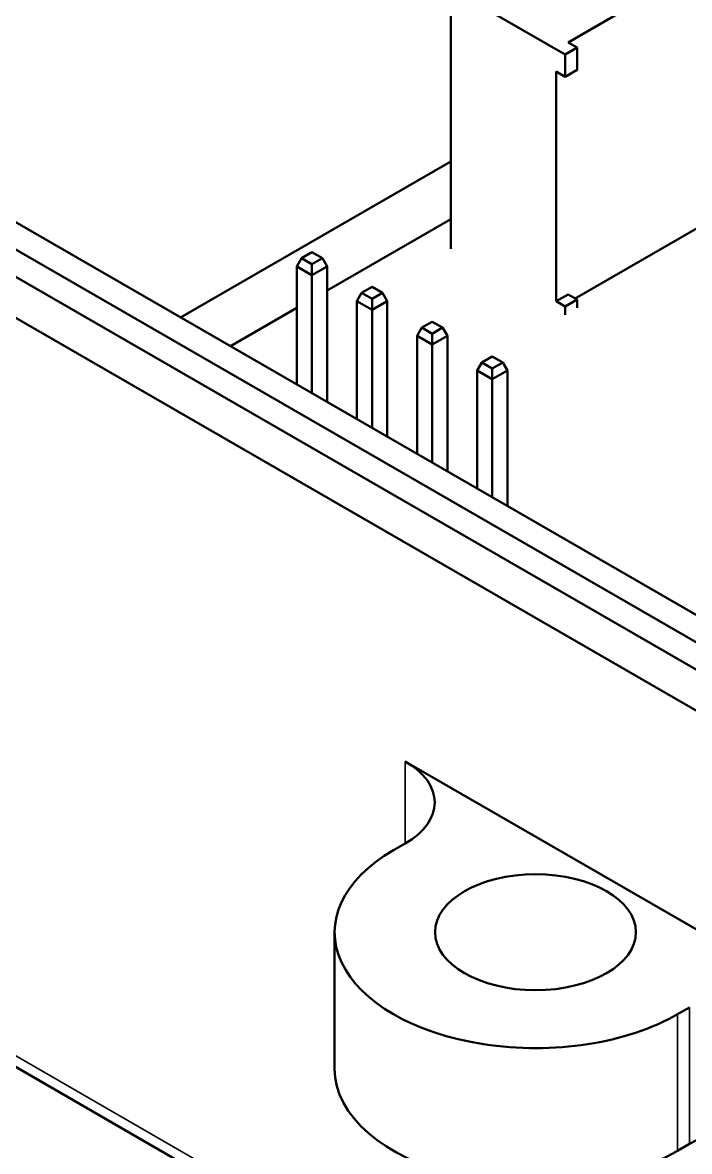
# Model space of a CAD drawing. Header units: millimetres. Extents: x -106 to 841, y -50 to 594.
# Drawn here: x 559.87 to 579.79, y 230.02 to 263.76 of the extents above; entities that cross this region are included whole.
import ezdxf

# ---------------------------------------------------------------- set-up
doc = ezdxf.new("R2010")
doc.units = ezdxf.units.MM
doc.layers.add('Visible (ISO)', color=7, linetype='Continuous', lineweight=50)
doc.layers.add('Visible Narrow (ISO)', color=7, linetype='Continuous', lineweight=35)

msp = doc.modelspace()

# ---------------------------------------------------------------- linework, layer by layer
at = {"layer": 'Visible (ISO)'}
for p, q in [((576.161, 263.165), (582.178, 266.639)), ((576.071, 262.802), (572.659, 264.773)), ((572.659, 256.996), (572.659, 264.773)), ((546.906, 264.335), (610.546, 227.593)), ((546.906, 263.518), (610.546, 226.776)), ((576.161, 263.165), (576.43, 263.01)), ((545.845, 262.906), (609.485, 226.164)), ((576.43, 263.01), (576.071, 262.802)), ((576.071, 262.802), (576.071, 262.14)), ((576.43, 262.347), (576.43, 263.01)), ((575.802, 255.428), (575.802, 262.296)), ((575.802, 262.296), (576.071, 262.14)), ((576.071, 262.14), (576.43, 262.347)), ((606.657, 230.655), (552.209, 262.09)), ((564.584, 254.945), (572.659, 259.607)), ((582.178, 258.862), (576.375, 255.512)), ((572.659, 257.883), (568.965, 255.75)), ((568.201, 256.714), (568.06, 256.469)), ((568.201, 256.714), (568.512, 256.893)), ((568.512, 256.534), (568.201, 256.714)), ((568.512, 256.893), (568.823, 256.714)), ((568.823, 256.714), (568.512, 256.534)), ((568.823, 256.714), (568.965, 256.469)), ((568.06, 252.939), (568.06, 256.469)), ((568.06, 256.469), (568.512, 256.207)), ((568.512, 256.534), (568.512, 256.207)), ((568.512, 256.207), (568.965, 256.469)), ((568.965, 252.416), (568.965, 256.469)), ((568.512, 256.207), (568.512, 252.677)), ((569.997, 255.677), (570.308, 255.856)), ((570.308, 255.856), (570.619, 255.677)), ((569.997, 255.677), (569.856, 255.432)), ((569.856, 251.902), (569.856, 255.432)), ((569.856, 255.432), (570.308, 255.17)), ((570.308, 255.497), (569.997, 255.677)), ((570.619, 255.677), (570.308, 255.497)), ((570.308, 255.497), (570.308, 255.17)), ((570.308, 255.17), (570.761, 255.432)), ((570.619, 255.677), (570.761, 255.432)), ((570.761, 251.379), (570.761, 255.432)), ((575.802, 255.428), (576.161, 255.636)), ((575.802, 255.428), (576.071, 255.273)), ((576.43, 255.48), (576.071, 255.273)), ((576.161, 255.636), (576.43, 255.48)), ((576.43, 255.232), (576.43, 255.48)), ((568.06, 255.228), (566.077, 254.083)), ((570.308, 255.17), (570.308, 251.64)), ((576.071, 255.273), (576.071, 255.025)), ((571.793, 254.64), (572.104, 254.819)), ((572.104, 254.819), (572.415, 254.64)), ((571.793, 254.64), (571.652, 254.395)), ((571.652, 250.865), (571.652, 254.395)), ((571.652, 254.395), (572.104, 254.134)), ((572.104, 254.46), (571.793, 254.64)), ((572.415, 254.64), (572.104, 254.46)), ((572.104, 254.46), (572.104, 254.134)), ((572.104, 254.134), (572.557, 254.395)), ((572.415, 254.64), (572.557, 254.395)), ((572.557, 250.342), (572.557, 254.395)), ((572.104, 254.134), (572.104, 250.603)), ((573.589, 253.603), (573.9, 253.782)), ((573.9, 253.782), (574.211, 253.603)), ((573.589, 253.603), (573.448, 253.358)), ((573.448, 249.828), (573.448, 253.358)), ((573.448, 253.358), (573.9, 253.097)), ((573.9, 253.423), (573.589, 253.603)), ((574.211, 253.603), (573.9, 253.423)), ((573.9, 253.423), (573.9, 253.097)), ((573.9, 253.097), (574.353, 253.358)), ((574.211, 253.603), (574.353, 253.358)), ((574.353, 249.305), (574.353, 253.358)), ((573.9, 253.097), (573.9, 249.566)), ((571.301, 241.677), (584.029, 234.329)), ((546.053, 240.403), (578.059, 221.924)), ((571.301, 239.228), (570.948, 239.024)), ((569.19, 236.574), (569.19, 232.492)), ((579.433, 234.125), (579.787, 234.329)), ((579.787, 230.246), (579.433, 230.042))]:
    msp.add_line(p, q, dxfattribs=at)
for centre, major_axis, start_param, end_param in [((569.18, 240.452), (3, 0), 5.497787, 7.068583), ((575.19, 236.574), (-6, 0), 5.497787, 8.63938), ((575.19, 232.492), (-6, 0), 0, 2.356194), ((581.908, 229.022), (3, 0), 0.785398, 2.356194)]:
    msp.add_ellipse(centre, major_axis=major_axis, ratio=0.57735, start_param=start_param, end_param=end_param, dxfattribs=at)
msp.add_ellipse((575.19, 236.574), major_axis=(-3, 0), ratio=0.57735, dxfattribs=at)
at = {"layer": 'Visible Narrow (ISO)'}
for p, q in [((571.301, 241.677), (571.301, 239.228)), ((578.352, 222.093), (545.845, 240.861)), ((579.433, 230.042), (579.433, 234.125)), ((579.787, 234.329), (579.787, 230.246))]:
    msp.add_line(p, q, dxfattribs=at)

doc.saveas('drawing.dxf')
